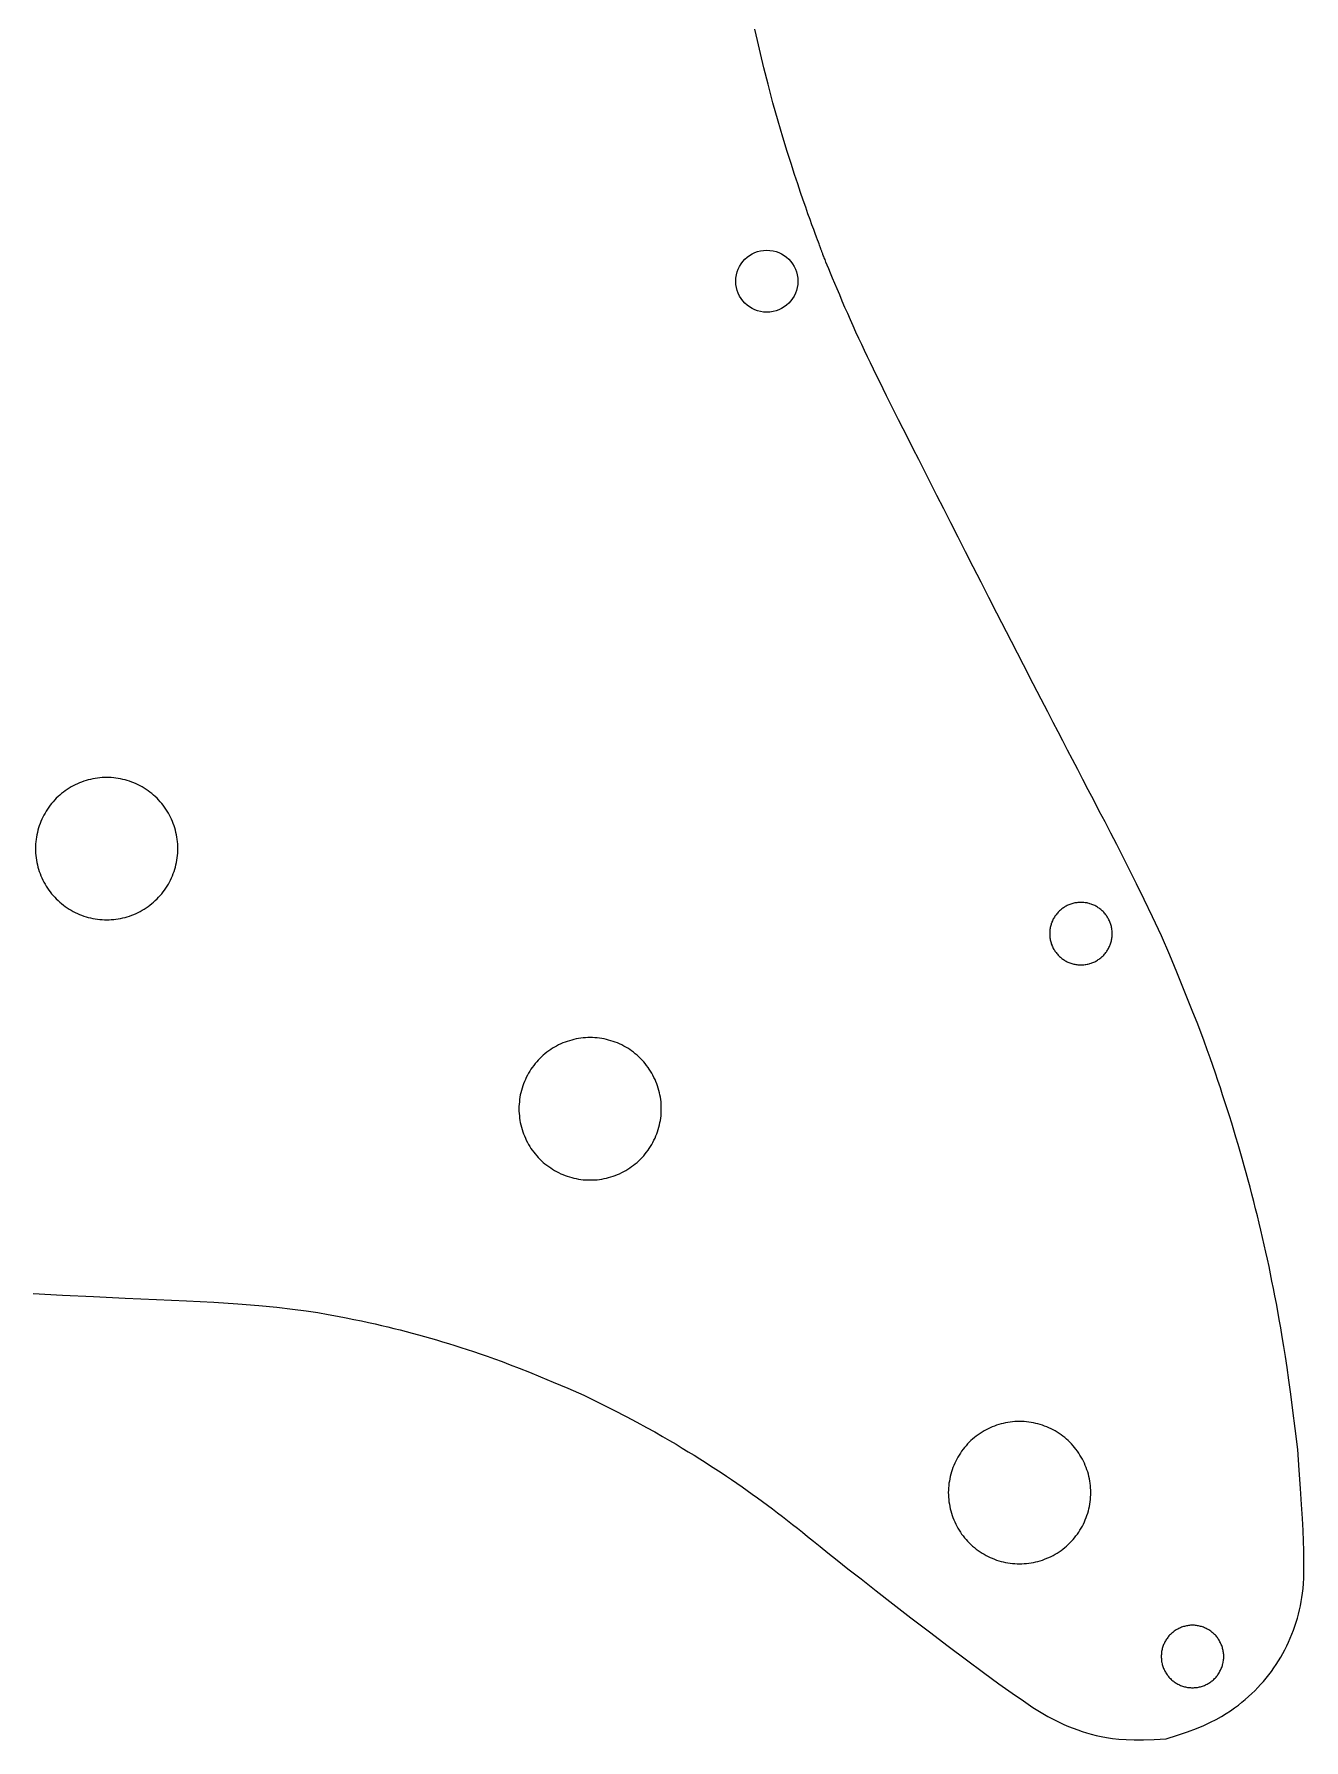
# Model space of a CAD drawing. Header units: millimetres. Extents: x 172 to 387, y 262 to 533.
# Drawn here: x 292.2 to 387.5, y 262.3 to 390.3 of the extents above; entities that cross this region are included whole.
import ezdxf

# ---------------------------------------------------------------- set-up
doc = ezdxf.new("R2010")
doc.units = ezdxf.units.MM
for name, color, linetype in [('Contur', 10, 'Continuous'), ('Gauri pentru electronica', 65, 'Continuous'), ('Suruburi', 6, 'Continuous')]:
    doc.layers.add(name, color=color, linetype=linetype)

msp = doc.modelspace()

# ---------------------------------------------------------------- linework, layer by layer
at = {"layer": 'Contur'}
msp.add_line((332.25, 288.7), (333.47, 288.17), dxfattribs=at)
for points in [[(333.47, 288.17), (334.67, 287.58), (335.71, 287.05), (336.63, 286.57), (337.44, 286.14), (338.15, 285.76), (338.78, 285.41), (339.35, 285.08), (339.88, 284.78), (340.38, 284.49), (340.85, 284.2), (341.3, 283.93), (341.74, 283.66), (342.16, 283.4), (342.57, 283.14), (342.97, 282.88), (343.37, 282.63), (343.76, 282.37), (344.16, 282.1), (344.55, 281.84), (344.94, 281.57), (345.33, 281.3), (345.72, 281.03), (346.1, 280.75), (346.48, 280.48), (346.87, 280.2), (347.25, 279.92), (347.62, 279.63), (348, 279.35), (348.38, 279.06), (348.75, 278.77), (349.12, 278.47), (349.49, 278.18), (349.86, 277.88), (350.25, 277.56), (350.69, 277.21), (351.19, 276.81), (351.77, 276.34), (352.46, 275.79), (353.28, 275.14), (354.26, 274.38), (355.39, 273.49), (356.66, 272.51), (358.01, 271.47), (359.41, 270.4), (360.81, 269.33), (362.17, 268.31), (363.45, 267.35), (364.61, 266.51), (365.6, 265.8), (366.45, 265.22), (367.16, 264.74), (367.77, 264.36), (368.29, 264.06), (368.74, 263.82), (369.13, 263.63), (369.49, 263.46), (369.84, 263.31), (370.18, 263.17), (370.52, 263.05), (370.85, 262.93), (371.19, 262.83), (371.54, 262.73), (371.91, 262.64), (372.29, 262.56), (372.69, 262.48), (373.13, 262.41), (373.61, 262.36), (374.16, 262.32), (374.77, 262.3), (375.47, 262.3), (376.26, 262.33), (377.16, 262.39), (378.02, 262.66), (378.77, 262.91), (379.43, 263.15), (379.99, 263.39), (380.49, 263.62), (380.92, 263.84), (381.31, 264.06), (381.66, 264.28), (381.98, 264.49), (382.29, 264.7), (382.58, 264.91), (382.85, 265.12), (383.1, 265.33), (383.35, 265.55), (383.59, 265.77), (383.81, 265.99), (384.04, 266.22), (384.25, 266.45), (384.46, 266.69), (384.67, 266.94), (384.87, 267.19), (385.06, 267.44), (385.24, 267.7), (385.42, 267.97), (385.59, 268.24), (385.76, 268.51), (385.91, 268.79), (386.07, 269.07), (386.21, 269.35), (386.35, 269.64), (386.47, 269.93), (386.6, 270.23), (386.71, 270.53), (386.82, 270.83), (386.92, 271.13), (387.01, 271.44), (387.09, 271.74), (387.17, 272.05), (387.23, 272.36), (387.29, 272.68), (387.35, 272.99), (387.39, 273.32), (387.43, 273.66), (387.46, 274.03), (387.48, 274.43), (387.49, 274.87), (387.49, 275.36), (387.49, 275.91), (387.48, 276.52), (387.46, 277.21), (387.43, 278.01), (387.39, 278.92), (387.32, 279.96), (387.25, 281.17), (387.15, 282.54), (387.03, 284.1), (386.84, 285.66), (386.67, 287.03), (386.52, 288.24), (386.37, 289.3), (386.24, 290.24), (386.11, 291.08), (385.99, 291.84), (385.87, 292.55), (385.76, 293.22), (385.65, 293.86), (385.54, 294.47), (385.43, 295.06), (385.32, 295.63), (385.21, 296.19), (385.1, 296.74), (384.99, 297.29), (384.88, 297.83), (384.76, 298.38), (384.64, 298.92), (384.52, 299.46), (384.39, 300.01), (384.27, 300.55), (384.14, 301.09), (384.01, 301.63), (383.87, 302.17), (383.74, 302.71), (383.6, 303.25), (383.46, 303.78), (383.31, 304.32), (383.17, 304.86), (383.02, 305.39), (382.87, 305.93), (382.71, 306.46), (382.56, 307), (382.4, 307.53), (382.24, 308.06), (382.08, 308.6), (381.91, 309.13), (381.74, 309.66), (381.57, 310.19), (381.4, 310.72), (381.23, 311.25), (381.04, 311.79), (380.85, 312.34), (380.66, 312.91), (380.45, 313.49), (380.23, 314.1), (380, 314.74), (379.75, 315.41), (379.48, 316.14), (379.17, 316.93), (378.82, 317.81), (378.42, 318.81), (377.96, 319.93), (377.43, 321.21), (376.82, 322.65), (376.14, 324.09), (375.52, 325.38), (374.94, 326.55), (374.41, 327.62), (373.92, 328.6), (373.45, 329.51), (373, 330.37), (372.57, 331.2), (372.14, 332.02), (371.72, 332.83), (371.31, 333.62), (370.91, 334.39), (370.52, 335.14), (370.13, 335.88), (369.76, 336.59), (369.41, 337.28), (369.05, 337.96), (368.69, 338.67), (368.27, 339.47), (367.78, 340.42), (367.18, 341.58), (366.45, 343), (365.55, 344.75), (364.46, 346.87), (363.86, 348.04), (363.27, 349.2), (362.68, 350.35), (362.11, 351.48), (361.54, 352.58), (361, 353.66), (360.47, 354.7), (359.96, 355.7), (359.48, 356.65), (359.02, 357.55), (358.59, 358.41), (358.18, 359.22), (357.79, 359.99), (357.42, 360.71), (357.08, 361.39), (356.76, 362.03), (356.46, 362.63), (356.18, 363.19), (355.91, 363.72), (355.66, 364.23), (355.42, 364.72), (355.19, 365.2), (354.96, 365.66), (354.74, 366.12), (354.52, 366.58), (354.31, 367.04), (354.09, 367.5), (353.88, 367.97), (353.67, 368.43), (353.46, 368.9), (353.26, 369.36), (353.05, 369.83), (352.85, 370.3), (352.66, 370.76), (352.47, 371.21), (352.29, 371.63), (352.12, 372.03), (351.97, 372.4), (351.84, 372.73), (351.72, 373), (351.63, 373.23), (351.56, 373.41), (351.5, 373.55), (351.46, 373.65), (351.43, 373.73), (351.4, 373.79), (351.39, 373.84), (351.37, 373.89), (351.35, 373.94), (351.33, 373.99), (351.31, 374.05), (351.29, 374.1), (351.27, 374.15), (351.25, 374.2), (351.24, 374.25), (351.22, 374.28), (351.21, 374.31), (351.2, 374.35), (351.19, 374.38), (351.17, 374.43), (351.14, 374.5), (351.11, 374.59), (351.06, 374.72), (351, 374.89), (350.92, 375.1), (350.82, 375.36), (350.71, 375.67), (350.58, 376.02), (350.44, 376.42), (350.28, 376.86), (350.11, 377.34), (349.93, 377.87), (349.73, 378.45), (349.51, 379.09), (349.28, 379.8), (349.02, 380.62), (348.73, 381.54), (348.4, 382.6), (348.04, 383.81), (347.63, 385.19), (347.28, 386.58), (346.97, 387.81), (346.71, 388.89), (346.49, 389.85), (346.3, 390.7)], [(292.14, 295.81), (294.33, 295.68), (296.65, 295.57), (299.03, 295.46), (301.38, 295.36), (303.63, 295.26), (305.69, 295.15), (307.5, 295.03), (309.07, 294.91), (310.43, 294.78), (311.6, 294.64), (312.62, 294.51), (313.5, 294.37), (314.28, 294.24), (314.97, 294.11), (315.62, 293.98), (316.21, 293.86), (316.77, 293.75), (317.3, 293.63), (317.8, 293.52), (318.28, 293.41), (318.75, 293.3), (319.21, 293.19), (319.67, 293.07), (320.13, 292.95), (320.58, 292.83), (321.04, 292.71), (321.5, 292.58), (321.95, 292.45), (322.41, 292.32), (322.86, 292.19), (323.31, 292.05), (323.77, 291.91), (324.23, 291.76), (324.7, 291.6), (325.19, 291.44), (325.69, 291.27), (326.21, 291.09), (326.75, 290.9), (327.32, 290.69), (327.94, 290.46), (328.61, 290.2), (329.37, 289.9), (330.21, 289.56), (331.17, 289.16), (332.25, 288.7)]]:
    msp.add_lwpolyline(points, dxfattribs=at)
at = {"layer": 'Gauri pentru electronica'}
for points in [[(296.27, 334.36), (296.1, 334.31), (295.93, 334.26), (295.77, 334.2), (295.61, 334.13), (295.45, 334.07), (295.29, 333.99), (295.13, 333.91), (294.98, 333.83), (294.83, 333.74), (294.68, 333.64), (294.54, 333.54), (294.4, 333.44), (294.26, 333.33), (294.13, 333.22), (294, 333.1), (293.87, 332.98), (293.75, 332.85), (293.64, 332.72), (293.52, 332.59), (293.41, 332.45), (293.31, 332.31), (293.21, 332.17), (293.12, 332.02), (293.03, 331.87), (292.94, 331.72), (292.86, 331.56), (292.79, 331.4), (292.72, 331.24), (292.65, 331.08), (292.59, 330.92), (292.54, 330.75), (292.49, 330.58), (292.45, 330.41), (292.41, 330.24), (292.38, 330.07), (292.36, 329.9), (292.34, 329.72), (292.32, 329.55), (292.31, 329.37), (292.31, 329.2), (292.31, 329.02), (292.32, 328.85), (292.34, 328.68), (292.36, 328.5), (292.38, 328.33), (292.41, 328.16), (292.45, 327.99), (292.49, 327.82), (292.54, 327.65), (292.59, 327.48), (292.65, 327.32), (292.72, 327.16), (292.79, 327), (292.86, 326.84), (292.94, 326.68), (293.03, 326.53), (293.12, 326.38), (293.21, 326.23), (293.31, 326.09), (293.41, 325.95), (293.52, 325.81), (293.64, 325.68), (293.75, 325.55), (293.87, 325.42), (294, 325.3), (294.13, 325.18), (294.26, 325.07), (294.4, 324.96), (294.54, 324.86), (294.68, 324.76), (294.83, 324.66), (294.98, 324.57), (295.13, 324.49), (295.29, 324.41), (295.45, 324.33), (295.61, 324.26), (295.77, 324.2), (295.93, 324.14), (296.1, 324.09), (296.27, 324.04), (296.44, 324), (296.61, 323.96), (296.78, 323.93), (296.95, 323.9), (297.13, 323.88), (297.3, 323.87), (297.48, 323.86), (297.65, 323.86), (297.83, 323.86), (298, 323.87), (298.18, 323.88), (298.35, 323.9), (298.52, 323.93), (298.69, 323.96), (298.86, 324), (299.03, 324.04), (299.2, 324.09), (299.37, 324.14), (299.53, 324.2), (299.7, 324.26), (299.86, 324.33), (300.01, 324.41), (300.17, 324.49), (300.32, 324.57), (300.47, 324.66), (300.62, 324.76), (300.76, 324.86), (300.9, 324.96), (301.04, 325.07), (301.17, 325.18), (301.3, 325.3), (301.43, 325.42), (301.55, 325.55), (301.67, 325.68), (301.78, 325.81), (301.89, 325.95), (301.99, 326.09), (302.09, 326.23), (302.19, 326.38), (302.28, 326.53), (302.36, 326.68), (302.44, 326.84), (302.52, 327), (302.59, 327.16), (302.65, 327.32), (302.71, 327.48), (302.76, 327.65), (302.81, 327.82), (302.85, 327.99), (302.89, 328.16), (302.92, 328.33), (302.95, 328.5), (302.97, 328.68), (302.98, 328.85), (302.99, 329.02), (302.99, 329.2), (302.99, 329.37), (302.98, 329.55), (302.97, 329.72), (302.95, 329.9), (302.92, 330.07), (302.89, 330.24), (302.85, 330.41), (302.81, 330.58), (302.76, 330.75), (302.71, 330.92), (302.65, 331.08), (302.59, 331.24), (302.52, 331.4), (302.44, 331.56), (302.36, 331.72), (302.28, 331.87), (302.19, 332.02), (302.09, 332.17), (301.99, 332.31), (301.89, 332.45), (301.78, 332.59), (301.67, 332.72), (301.55, 332.85), (301.43, 332.98), (301.3, 333.1), (301.17, 333.22), (301.04, 333.33), (300.9, 333.44), (300.76, 333.54), (300.62, 333.64), (300.47, 333.74), (300.32, 333.83), (300.17, 333.91), (300.01, 333.99), (299.86, 334.07), (299.7, 334.13), (299.53, 334.2), (299.37, 334.26), (299.2, 334.31), (299.03, 334.36), (298.86, 334.4), (298.69, 334.44), (298.52, 334.47), (298.35, 334.5), (298.18, 334.52), (298, 334.53), (297.83, 334.54), (297.65, 334.54), (297.48, 334.54), (297.3, 334.53), (297.13, 334.52), (296.95, 334.5), (296.78, 334.47), (296.61, 334.44), (296.44, 334.4)], [(338.56, 307), (338.64, 307.15), (338.72, 307.31), (338.8, 307.47), (338.87, 307.63), (338.93, 307.79), (338.99, 307.95), (339.04, 308.12), (339.09, 308.29), (339.14, 308.46), (339.17, 308.63), (339.2, 308.8), (339.23, 308.97), (339.25, 309.15), (339.26, 309.32), (339.27, 309.5), (339.27, 309.67), (339.27, 309.84), (339.26, 310.02), (339.25, 310.19), (339.23, 310.37), (339.2, 310.54), (339.17, 310.71), (339.14, 310.88), (339.09, 311.05), (339.04, 311.22), (338.99, 311.39), (338.93, 311.55), (338.87, 311.71), (338.8, 311.87), (338.72, 312.03), (338.64, 312.19), (338.56, 312.34), (338.47, 312.49), (338.37, 312.64), (338.28, 312.78), (338.17, 312.92), (338.06, 313.06), (337.95, 313.19), (337.83, 313.32), (337.71, 313.45), (337.58, 313.57), (337.46, 313.69), (337.32, 313.8), (337.18, 313.91), (337.04, 314.01), (336.9, 314.11), (336.75, 314.21), (336.6, 314.3), (336.45, 314.38), (336.3, 314.46), (336.14, 314.54), (335.98, 314.61), (335.81, 314.67), (335.65, 314.73), (335.48, 314.78), (335.32, 314.83), (335.15, 314.87), (334.98, 314.91), (334.8, 314.94), (334.63, 314.97), (334.46, 314.99), (334.28, 315), (334.11, 315.01), (333.93, 315.01), (333.76, 315.01), (333.58, 315), (333.41, 314.99), (333.24, 314.97), (333.06, 314.94), (332.89, 314.91), (332.72, 314.87), (332.55, 314.83), (332.38, 314.78), (332.22, 314.73), (332.05, 314.67), (331.89, 314.61), (331.73, 314.54), (331.57, 314.46), (331.42, 314.38), (331.26, 314.3), (331.11, 314.21), (330.97, 314.11), (330.82, 314.01), (330.68, 313.91), (330.54, 313.8), (330.41, 313.69), (330.28, 313.57), (330.16, 313.45), (330.03, 313.32), (329.92, 313.19), (329.8, 313.06), (329.7, 312.92), (329.59, 312.78), (329.49, 312.64), (329.4, 312.49), (329.31, 312.34), (329.22, 312.19), (329.14, 312.03), (329.07, 311.87), (329, 311.71), (328.93, 311.55), (328.87, 311.39), (328.82, 311.22), (328.77, 311.05), (328.73, 310.88), (328.69, 310.71), (328.66, 310.54), (328.64, 310.37), (328.62, 310.19), (328.6, 310.02), (328.59, 309.84), (328.59, 309.67), (328.59, 309.5), (328.6, 309.32), (328.62, 309.15), (328.64, 308.97), (328.66, 308.8), (328.69, 308.63), (328.73, 308.46), (328.77, 308.29), (328.82, 308.12), (328.87, 307.95), (328.93, 307.79), (329, 307.63), (329.07, 307.47), (329.14, 307.31), (329.22, 307.15), (329.31, 307), (329.4, 306.85), (329.49, 306.7), (329.59, 306.56), (329.7, 306.42), (329.8, 306.28), (329.92, 306.15), (330.03, 306.02), (330.16, 305.89), (330.28, 305.77), (330.41, 305.65), (330.54, 305.54), (330.68, 305.43), (330.82, 305.33), (330.97, 305.23), (331.11, 305.13), (331.26, 305.04), (331.42, 304.96), (331.57, 304.88), (331.73, 304.8), (331.89, 304.74), (332.05, 304.67), (332.22, 304.61), (332.38, 304.56), (332.55, 304.51), (332.72, 304.47), (332.89, 304.43), (333.06, 304.4), (333.24, 304.37), (333.41, 304.35), (333.58, 304.34), (333.76, 304.33), (333.93, 304.33), (334.11, 304.33), (334.28, 304.34), (334.46, 304.35), (334.63, 304.37), (334.8, 304.4), (334.98, 304.43), (335.15, 304.47), (335.32, 304.51), (335.48, 304.56), (335.65, 304.61), (335.81, 304.67), (335.98, 304.74), (336.14, 304.8), (336.3, 304.88), (336.45, 304.96), (336.6, 305.04), (336.75, 305.13), (336.9, 305.23), (337.04, 305.33), (337.18, 305.43), (337.32, 305.54), (337.46, 305.65), (337.58, 305.77), (337.71, 305.89), (337.83, 306.02), (337.95, 306.15), (338.06, 306.28), (338.17, 306.42), (338.28, 306.56), (338.37, 306.7), (338.47, 306.85)], [(361, 282.24), (360.95, 282.07), (360.92, 281.9), (360.89, 281.73), (360.86, 281.56), (360.84, 281.38), (360.83, 281.21), (360.82, 281.04), (360.81, 280.86), (360.82, 280.69), (360.83, 280.51), (360.84, 280.34), (360.86, 280.16), (360.89, 279.99), (360.92, 279.82), (360.95, 279.65), (361, 279.48), (361.04, 279.31), (361.1, 279.14), (361.16, 278.98), (361.22, 278.82), (361.29, 278.66), (361.37, 278.5), (361.45, 278.34), (361.53, 278.19), (361.62, 278.04), (361.72, 277.89), (361.81, 277.75), (361.92, 277.61), (362.03, 277.47), (362.14, 277.34), (362.26, 277.21), (362.38, 277.08), (362.5, 276.96), (362.63, 276.84), (362.77, 276.73), (362.9, 276.62), (363.05, 276.52), (363.19, 276.42), (363.34, 276.32), (363.49, 276.23), (363.64, 276.15), (363.79, 276.07), (363.95, 275.99), (364.11, 275.93), (364.27, 275.86), (364.44, 275.8), (364.61, 275.75), (364.77, 275.7), (364.94, 275.66), (365.11, 275.62), (365.29, 275.59), (365.46, 275.56), (365.63, 275.54), (365.81, 275.53), (365.98, 275.52), (366.16, 275.52), (366.33, 275.52), (366.51, 275.53), (366.68, 275.54), (366.85, 275.56), (367.03, 275.59), (367.2, 275.62), (367.37, 275.66), (367.54, 275.7), (367.71, 275.75), (367.87, 275.8), (368.04, 275.86), (368.2, 275.93), (368.36, 275.99), (368.52, 276.07), (368.67, 276.15), (368.83, 276.23), (368.98, 276.32), (369.12, 276.42), (369.27, 276.52), (369.41, 276.62), (369.55, 276.73), (369.68, 276.84), (369.81, 276.96), (369.93, 277.08), (370.06, 277.21), (370.17, 277.34), (370.29, 277.47), (370.39, 277.61), (370.5, 277.75), (370.6, 277.89), (370.69, 278.04), (370.78, 278.19), (370.87, 278.34), (370.95, 278.5), (371.02, 278.66), (371.09, 278.82), (371.16, 278.98), (371.21, 279.14), (371.27, 279.31), (371.32, 279.48), (371.36, 279.65), (371.4, 279.82), (371.43, 279.99), (371.45, 280.16), (371.47, 280.34), (371.49, 280.51), (371.5, 280.69), (371.5, 280.86), (371.5, 281.04), (371.49, 281.21), (371.47, 281.38), (371.45, 281.56), (371.43, 281.73), (371.4, 281.9), (371.36, 282.07), (371.32, 282.24), (371.27, 282.41), (371.21, 282.58), (371.16, 282.74), (371.09, 282.9), (371.02, 283.06), (370.95, 283.22), (370.87, 283.38), (370.78, 283.53), (370.69, 283.68), (370.6, 283.83), (370.5, 283.97), (370.39, 284.11), (370.29, 284.25), (370.17, 284.38), (370.06, 284.51), (369.93, 284.64), (369.81, 284.76), (369.68, 284.88), (369.55, 284.99), (369.41, 285.1), (369.27, 285.2), (369.12, 285.3), (368.98, 285.4), (368.83, 285.49), (368.67, 285.57), (368.52, 285.65), (368.36, 285.73), (368.2, 285.8), (368.04, 285.86), (367.87, 285.92), (367.71, 285.97), (367.54, 286.02), (367.37, 286.06), (367.2, 286.1), (367.03, 286.13), (366.85, 286.16), (366.68, 286.18), (366.51, 286.19), (366.33, 286.2), (366.16, 286.2), (365.98, 286.2), (365.81, 286.19), (365.63, 286.18), (365.46, 286.16), (365.29, 286.13), (365.11, 286.1), (364.94, 286.06), (364.77, 286.02), (364.61, 285.97), (364.44, 285.92), (364.27, 285.86), (364.11, 285.8), (363.95, 285.73), (363.79, 285.65), (363.64, 285.57), (363.49, 285.49), (363.34, 285.4), (363.19, 285.3), (363.05, 285.2), (362.9, 285.1), (362.77, 284.99), (362.63, 284.88), (362.5, 284.76), (362.38, 284.64), (362.26, 284.51), (362.14, 284.38), (362.03, 284.25), (361.92, 284.11), (361.81, 283.97), (361.72, 283.83), (361.62, 283.68), (361.53, 283.53), (361.45, 283.38), (361.37, 283.22), (361.29, 283.06), (361.22, 282.9), (361.16, 282.74), (361.1, 282.58), (361.04, 282.41)]]:
    msp.add_lwpolyline(points, close=True, dxfattribs=at)
at = {"layer": 'Suruburi'}
for points in [[(372.79, 321.64), (372.83, 321.71), (372.86, 321.78), (372.9, 321.85), (372.93, 321.92), (372.96, 321.99), (372.98, 322.06), (373.01, 322.13), (373.03, 322.21), (373.05, 322.28), (373.06, 322.36), (373.08, 322.43), (373.09, 322.51), (373.1, 322.59), (373.1, 322.66), (373.11, 322.74), (373.11, 322.82), (373.11, 322.89), (373.1, 322.97), (373.1, 323.04), (373.09, 323.12), (373.08, 323.2), (373.06, 323.27), (373.05, 323.35), (373.03, 323.42), (373.01, 323.5), (372.98, 323.57), (372.96, 323.64), (372.93, 323.71), (372.9, 323.78), (372.86, 323.85), (372.83, 323.92), (372.79, 323.99), (372.75, 324.05), (372.71, 324.12), (372.67, 324.18), (372.62, 324.24), (372.57, 324.3), (372.52, 324.36), (372.47, 324.42), (372.42, 324.47), (372.36, 324.53), (372.31, 324.58), (372.25, 324.63), (372.19, 324.68), (372.13, 324.72), (372.06, 324.76), (372, 324.81), (371.93, 324.85), (371.87, 324.88), (371.8, 324.92), (371.73, 324.95), (371.66, 324.98), (371.59, 325.01), (371.52, 325.04), (371.44, 325.06), (371.37, 325.08), (371.29, 325.1), (371.22, 325.12), (371.14, 325.13), (371.07, 325.14), (370.99, 325.15), (370.91, 325.16), (370.84, 325.16), (370.76, 325.16), (370.68, 325.16), (370.61, 325.16), (370.53, 325.15), (370.46, 325.14), (370.38, 325.13), (370.3, 325.12), (370.23, 325.1), (370.15, 325.08), (370.08, 325.06), (370.01, 325.04), (369.94, 325.01), (369.86, 324.98), (369.79, 324.95), (369.72, 324.92), (369.66, 324.88), (369.59, 324.85), (369.52, 324.81), (369.46, 324.76), (369.4, 324.72), (369.33, 324.68), (369.27, 324.63), (369.22, 324.58), (369.16, 324.53), (369.1, 324.47), (369.05, 324.42), (369, 324.36), (368.95, 324.3), (368.9, 324.24), (368.86, 324.18), (368.81, 324.12), (368.77, 324.05), (368.73, 323.99), (368.69, 323.92), (368.66, 323.85), (368.63, 323.78), (368.59, 323.71), (368.57, 323.64), (368.54, 323.57), (368.52, 323.5), (368.5, 323.42), (368.48, 323.35), (368.46, 323.27), (368.45, 323.2), (368.44, 323.12), (368.43, 323.04), (368.42, 322.97), (368.42, 322.89), (368.42, 322.82), (368.42, 322.74), (368.42, 322.66), (368.43, 322.59), (368.44, 322.51), (368.45, 322.43), (368.46, 322.36), (368.48, 322.28), (368.5, 322.21), (368.52, 322.13), (368.54, 322.06), (368.57, 321.99), (368.59, 321.92), (368.63, 321.85), (368.66, 321.78), (368.69, 321.71), (368.73, 321.64), (368.77, 321.58), (368.81, 321.51), (368.86, 321.45), (368.9, 321.39), (368.95, 321.33), (369, 321.27), (369.05, 321.21), (369.1, 321.16), (369.16, 321.1), (369.22, 321.05), (369.27, 321), (369.33, 320.95), (369.4, 320.91), (369.46, 320.87), (369.52, 320.82), (369.59, 320.78), (369.66, 320.75), (369.72, 320.71), (369.79, 320.68), (369.86, 320.65), (369.94, 320.62), (370.01, 320.59), (370.08, 320.57), (370.15, 320.55), (370.23, 320.53), (370.3, 320.52), (370.38, 320.5), (370.46, 320.49), (370.53, 320.48), (370.61, 320.48), (370.68, 320.47), (370.76, 320.47), (370.84, 320.47), (370.91, 320.48), (370.99, 320.48), (371.07, 320.49), (371.14, 320.5), (371.22, 320.52), (371.29, 320.53), (371.37, 320.55), (371.44, 320.57), (371.52, 320.59), (371.59, 320.62), (371.66, 320.65), (371.73, 320.68), (371.8, 320.71), (371.87, 320.75), (371.93, 320.78), (372, 320.82), (372.06, 320.87), (372.13, 320.91), (372.19, 320.95), (372.25, 321), (372.31, 321.05), (372.36, 321.1), (372.42, 321.16), (372.47, 321.21), (372.52, 321.27), (372.57, 321.33), (372.62, 321.39), (372.67, 321.45), (372.71, 321.51), (372.75, 321.58)], [(377.1, 267.38), (377.14, 267.32), (377.19, 267.25), (377.23, 267.19), (377.28, 267.13), (377.32, 267.07), (377.37, 267.01), (377.42, 266.95), (377.48, 266.9), (377.53, 266.84), (377.59, 266.79), (377.65, 266.74), (377.71, 266.7), (377.77, 266.65), (377.83, 266.61), (377.9, 266.56), (377.96, 266.52), (378.03, 266.49), (378.1, 266.45), (378.17, 266.42), (378.24, 266.39), (378.31, 266.36), (378.38, 266.34), (378.45, 266.31), (378.53, 266.29), (378.6, 266.27), (378.68, 266.26), (378.75, 266.24), (378.83, 266.23), (378.91, 266.22), (378.98, 266.22), (379.06, 266.21), (379.14, 266.21), (379.21, 266.21), (379.29, 266.22), (379.37, 266.22), (379.44, 266.23), (379.52, 266.24), (379.59, 266.26), (379.67, 266.27), (379.74, 266.29), (379.82, 266.31), (379.89, 266.34), (379.96, 266.36), (380.03, 266.39), (380.1, 266.42), (380.17, 266.45), (380.24, 266.49), (380.31, 266.52), (380.37, 266.56), (380.44, 266.61), (380.5, 266.65), (380.56, 266.7), (380.62, 266.74), (380.68, 266.79), (380.74, 266.84), (380.79, 266.9), (380.85, 266.95), (380.9, 267.01), (380.95, 267.07), (381, 267.13), (381.04, 267.19), (381.09, 267.25), (381.13, 267.32), (381.17, 267.38), (381.2, 267.45), (381.24, 267.52), (381.27, 267.59), (381.3, 267.66), (381.33, 267.73), (381.36, 267.8), (381.38, 267.88), (381.4, 267.95), (381.42, 268.02), (381.44, 268.1), (381.45, 268.17), (381.46, 268.25), (381.47, 268.33), (381.48, 268.4), (381.48, 268.48), (381.48, 268.56), (381.48, 268.63), (381.48, 268.71), (381.47, 268.79), (381.46, 268.86), (381.45, 268.94), (381.44, 269.01), (381.42, 269.09), (381.4, 269.16), (381.38, 269.24), (381.36, 269.31), (381.33, 269.38), (381.3, 269.45), (381.27, 269.52), (381.24, 269.59), (381.2, 269.66), (381.17, 269.73), (381.13, 269.79), (381.09, 269.86), (381.04, 269.92), (381, 269.98), (380.95, 270.04), (380.9, 270.1), (380.85, 270.16), (380.79, 270.21), (380.74, 270.27), (380.68, 270.32), (380.62, 270.37), (380.56, 270.42), (380.5, 270.46), (380.44, 270.51), (380.37, 270.55), (380.31, 270.59), (380.24, 270.62), (380.17, 270.66), (380.1, 270.69), (380.03, 270.72), (379.96, 270.75), (379.89, 270.78), (379.82, 270.8), (379.74, 270.82), (379.67, 270.84), (379.59, 270.86), (379.52, 270.87), (379.44, 270.88), (379.37, 270.89), (379.29, 270.9), (379.21, 270.9), (379.14, 270.9), (379.06, 270.9), (378.98, 270.9), (378.91, 270.89), (378.83, 270.88), (378.75, 270.87), (378.68, 270.86), (378.6, 270.84), (378.53, 270.82), (378.45, 270.8), (378.38, 270.78), (378.31, 270.75), (378.24, 270.72), (378.17, 270.69), (378.1, 270.66), (378.03, 270.62), (377.96, 270.59), (377.9, 270.55), (377.83, 270.51), (377.77, 270.46), (377.71, 270.42), (377.65, 270.37), (377.59, 270.32), (377.53, 270.27), (377.48, 270.21), (377.42, 270.16), (377.37, 270.1), (377.32, 270.04), (377.28, 269.98), (377.23, 269.92), (377.19, 269.86), (377.14, 269.79), (377.1, 269.73), (377.07, 269.66), (377.03, 269.59), (377, 269.52), (376.97, 269.45), (376.94, 269.38), (376.92, 269.31), (376.89, 269.24), (376.87, 269.16), (376.85, 269.09), (376.84, 269.01), (376.82, 268.94), (376.81, 268.86), (376.8, 268.79), (376.8, 268.71), (376.79, 268.63), (376.79, 268.56), (376.79, 268.48), (376.8, 268.4), (376.8, 268.33), (376.81, 268.25), (376.82, 268.17), (376.84, 268.1), (376.85, 268.02), (376.87, 267.95), (376.89, 267.88), (376.92, 267.8), (376.94, 267.73), (376.97, 267.66), (377, 267.59), (377.03, 267.52), (377.07, 267.45)]]:
    msp.add_lwpolyline(points, close=True, dxfattribs=at)
msp.add_circle((347.19, 371.79), 2.33, dxfattribs=at)

doc.saveas('drawing.dxf')
